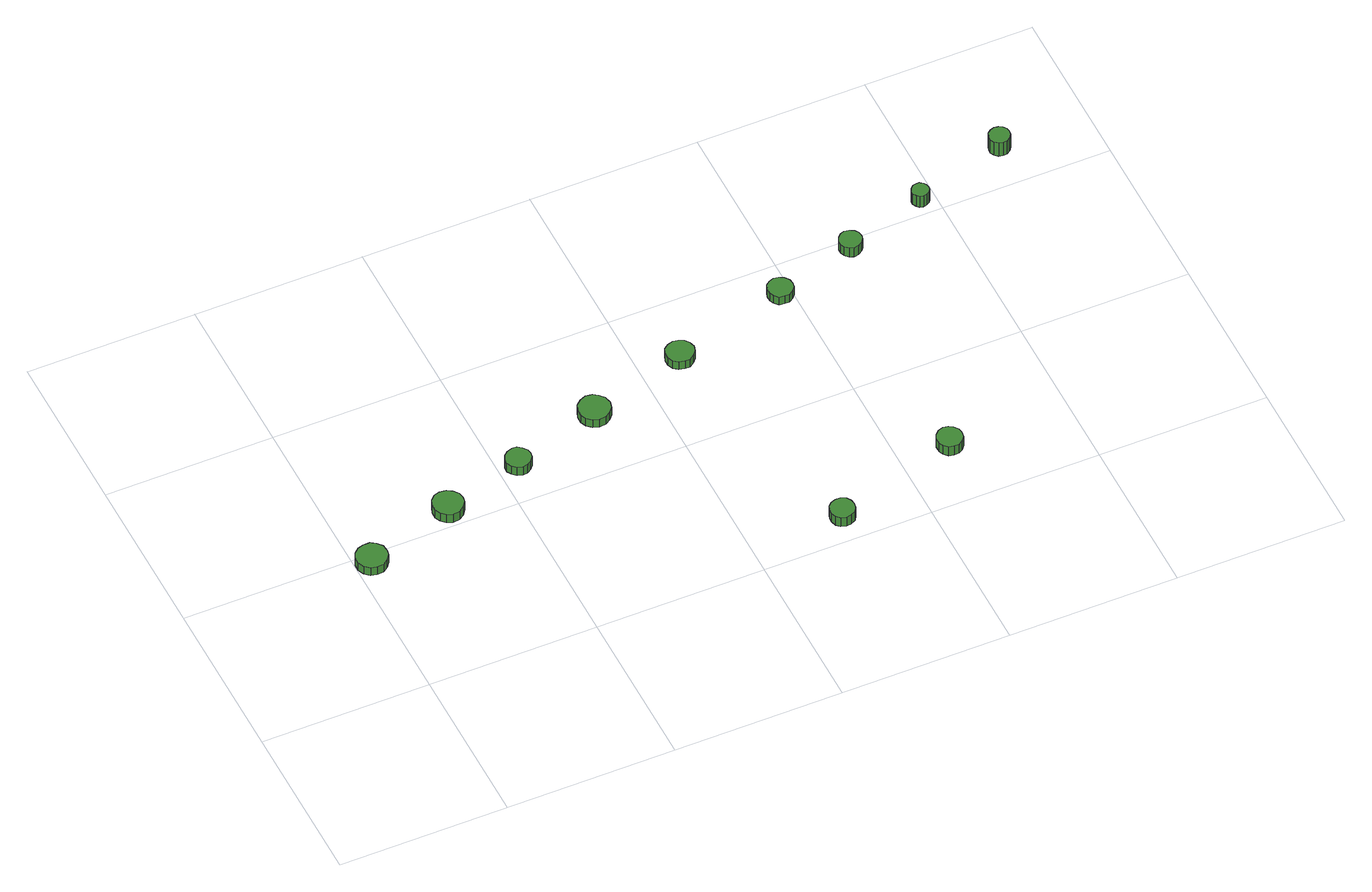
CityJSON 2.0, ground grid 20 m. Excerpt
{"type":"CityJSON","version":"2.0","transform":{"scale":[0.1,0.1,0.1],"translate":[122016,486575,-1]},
"CityObjects":{
"tree1":{"type":"SolitaryVegetationObject","attributes":{"function":"something"},"geometry":[{"type":"MultiSurface","lod":"1","boundaries":[[[0,1,2,3,4,5,6,7,8,9,10,11,12,13,14]],[[15,16,17,18,19,20,21,22,23,24,25,26,27,28,29]],[[0,29,28,1]],[[1,28,27,2]],[[2,27,26,3]],[[3,26,25,4]],[[4,25,24,5]],[[5,24,23,6]],[[6,23,22,7]],[[7,22,21,8]],[[8,21,20,9]],[[9,20,19,10]],[[10,19,18,11]],[[11,18,17,12]],[[12,17,16,13]],[[13,16,15,14]],[[14,15,29,0]]]}]},
"tree2":{"type":"SolitaryVegetationObject","attributes":{"function":"something"},"geometry":[{"type":"MultiSurface","lod":"1","boundaries":[[[30,31,32,33,34,35,36,37,38,39,40,41,42,43,44]],[[45,46,47,48,49,50,51,52,53,54,55,56,57,58,59]],[[30,59,58,31]],[[31,58,57,32]],[[32,57,56,33]],[[33,56,55,34]],[[34,55,54,35]],[[35,54,53,36]],[[36,53,52,37]],[[37,52,51,38]],[[38,51,50,39]],[[39,50,49,40]],[[40,49,48,41]],[[41,48,47,42]],[[42,47,46,43]],[[43,46,45,44]],[[44,45,59,30]]]}]},
"tree3":{"type":"SolitaryVegetationObject","attributes":{"function":"something"},"geometry":[{"type":"MultiSurface","lod":"1","boundaries":[[[60,61,62,63,64,65,66,67,68,69,70,71,72,73,74]],[[75,76,77,78,79,80,81,82,83,84,85,86,87,88,89]],[[60,89,88,61]],[[61,88,87,62]],[[62,87,86,63]],[[63,86,85,64]],[[64,85,84,65]],[[65,84,83,66]],[[66,83,82,67]],[[67,82,81,68]],[[68,81,80,69]],[[69,80,79,70]],[[70,79,78,71]],[[71,78,77,72]],[[72,77,76,73]],[[73,76,75,74]],[[74,75,89,60]]]}]},
"tree4":{"type":"SolitaryVegetationObject","attributes":{"function":"something"}},
"tree5":{"type":"SolitaryVegetationObject","attributes":{"function":"something"},"geometry":[{"type":"MultiSurface","lod":"1","boundaries":[[[90,91,92,93,94,95,96,97,98,99,100,101,102,103,104]],[[105,106,107,108,109,110,111,112,113,114,115,116,117,118,119]],[[90,119,118,91]],[[91,118,117,92]],[[92,117,116,93]],[[93,116,115,94]],[[94,115,114,95]],[[95,114,113,96]],[[96,113,112,97]],[[97,112,111,98]],[[98,111,110,99]],[[99,110,109,100]],[[100,109,108,101]],[[101,108,107,102]],[[102,107,106,103]],[[103,106,105,104]],[[104,105,119,90]]]}]},
"tree6":{"type":"SolitaryVegetationObject","attributes":{"function":"something"},"geometry":[{"type":"MultiSurface","lod":"1","boundaries":[[[120,121,122,123,124,125,126,127,128,129,130,131,132,133,134]],[[135,136,137,138,139,140,141,142,143,144,145,146,147,148,149]],[[120,149,148,121]],[[121,148,147,122]],[[122,147,146,123]],[[123,146,145,124]],[[124,145,144,125]],[[125,144,143,126]],[[126,143,142,127]],[[127,142,141,128]],[[128,141,140,129]],[[129,140,139,130]],[[130,139,138,131]],[[131,138,137,132]],[[132,137,136,133]],[[133,136,135,134]],[[134,135,149,120]]]}]},
"tree7":{"type":"SolitaryVegetationObject","attributes":{"function":"something"},"geometry":[{"type":"MultiSurface","lod":"1","boundaries":[[[150,151,152,153,154,155,156,157,158,159,160,161,162,163,164]],[[165,166,167,168,169,170,171,172,173,174,175,176,177,178,179]],[[150,179,178,151]],[[151,178,177,152]],[[152,177,176,153]],[[153,176,175,154]],[[154,175,174,155]],[[155,174,173,156]],[[156,173,172,157]],[[157,172,171,158]],[[158,171,170,159]],[[159,170,169,160]],[[160,169,168,161]],[[161,168,167,162]],[[162,167,166,163]],[[163,166,165,164]],[[164,165,179,150]]]}]},
"tree8":{"type":"SolitaryVegetationObject","attributes":{"function":"something"}},
"tree9":{"type":"SolitaryVegetationObject","attributes":{"function":"something"},"geometry":[{"type":"MultiSurface","lod":"1","boundaries":[[[180,181,182,183,184,185,186,187,188,189,190,191,192,193,194]],[[195,196,197,198,199,200,201,202,203,204,205,206,207,208,209]],[[180,209,208,181]],[[181,208,207,182]],[[182,207,206,183]],[[183,206,205,184]],[[184,205,204,185]],[[185,204,203,186]],[[186,203,202,187]],[[187,202,201,188]],[[188,201,200,189]],[[189,200,199,190]],[[190,199,198,191]],[[191,198,197,192]],[[192,197,196,193]],[[193,196,195,194]],[[194,195,209,180]]]}]},
"tree10":{"type":"SolitaryVegetationObject","attributes":{"function":"something"},"geometry":[{"type":"MultiSurface","lod":"1","boundaries":[[[210,211,212,213,214,215,216,217,218,219,220,221,222,223,224]],[[225,226,227,228,229,230,231,232,233,234,235,236,237,238,239]],[[210,239,238,211]],[[211,238,237,212]],[[212,237,236,213]],[[213,236,235,214]],[[214,235,234,215]],[[215,234,233,216]],[[216,233,232,217]],[[217,232,231,218]],[[218,231,230,219]],[[219,230,229,220]],[[220,229,228,221]],[[221,228,227,222]],[[222,227,226,223]],[[223,226,225,224]],[[224,225,239,210]]]}]},
"tree11":{"type":"SolitaryVegetationObject","attributes":{"function":"something"},"geometry":[{"type":"MultiSurface","lod":"1","boundaries":[[[240,241,242,243,244,245,246,247,248,249,250,251,252,253,254]],[[255,256,257,258,259,260,261,262,263,264,265,266,267,268,269]],[[240,269,268,241]],[[241,268,267,242]],[[242,267,266,243]],[[243,266,265,244]],[[244,265,264,245]],[[245,264,263,246]],[[246,263,262,247]],[[247,262,261,248]],[[248,261,260,249]],[[249,260,259,250]],[[250,259,258,251]],[[251,258,257,252]],[[252,257,256,253]],[[253,256,255,254]],[[254,255,269,240]]]}]},
"tree12":{"type":"SolitaryVegetationObject","attributes":{"function":"something"}},
"tree13":{"type":"SolitaryVegetationObject","attributes":{"function":"something"},"geometry":[{"type":"MultiSurface","lod":"1","boundaries":[[[270,271,272,273,274,275,276,277,278,279,280,281,282,283,284]],[[285,286,287,288,289,290,291,292,293,294,295,296,297,298,299]],[[270,299,298,271]],[[271,298,297,272]],[[272,297,296,273]],[[273,296,295,274]],[[274,295,294,275]],[[275,294,293,276]],[[276,293,292,277]],[[277,292,291,278]],[[278,291,290,279]],[[279,290,289,280]],[[280,289,288,281]],[[281,288,287,282]],[[282,287,286,283]],[[283,286,285,284]],[[284,285,299,270]]]}]},
"tree14":{"type":"SolitaryVegetationObject","attributes":{"function":"something"}},
"tree15":{"type":"SolitaryVegetationObject","attributes":{"function":"something"}},
"tree16":{"type":"SolitaryVegetationObject","attributes":{"function":"something"},"geometry":[{"type":"MultiSurface","lod":"1","boundaries":[[[300,301,302,303,304,305,306,307,308,309,310,311,312,313,314]],[[315,316,317,318,319,320,321,322,323,324,325,326,327,328,329]],[[300,329,328,301]],[[301,328,327,302]],[[302,327,326,303]],[[303,326,325,304]],[[304,325,324,305]],[[305,324,323,306]],[[306,323,322,307]],[[307,322,321,308]],[[308,321,320,309]],[[309,320,319,310]],[[310,319,318,311]],[[311,318,317,312]],[[312,317,316,313]],[[313,316,315,314]],[[314,315,329,300]]]}]}
},
"vertices":[
[37,187,17],[36,195,17],[31,201,17],[25,205,17],[17,205,17],[10,203,17],[4,198,17],[1,191,17],[1,183,17],[4,176,17],[10,171,17],[17,169,17],[25,170,17],[31,174,17],[36,180,17],[36,180,5],[31,174,5],[25,170,5],[17,169,5],[10,171,5],[4,176,5],[1,183,5],[1,191,5],[4,198,5],[10,203,5],[17,205,5],[25,205,5],[31,201,5],[36,195,5],[37,187,5],
[144,222,18],[143,229,18],[138,235,18],[132,239,18],[124,240,18],[117,238,18],[112,233,18],[109,226,18],[109,218,18],[112,212,18],[117,207,18],[124,204,18],[132,205,18],[138,209,18],[143,215,18],[143,215,5],[138,209,5],[132,205,5],[124,204,5],[117,207,5],[112,212,5],[109,218,5],[109,226,5],[112,233,5],[117,238,5],[124,240,5],[132,239,5],[138,235,5],[143,229,5],[144,222,5],
[238,250,18],[237,256,18],[233,261,18],[228,265,18],[222,265,18],[216,263,18],[211,259,18],[208,253,18],[208,247,18],[211,242,18],[216,237,18],[222,235,18],[228,236,18],[233,239,18],[237,244,18],[237,244,5],[233,239,5],[228,236,5],[222,235,5],[216,237,5],[211,242,5],[208,247,5],[208,253,5],[211,259,5],[216,263,5],[222,265,5],[228,265,5],[233,261,5],[237,256,5],[238,250,5],
[348,283,17],[346,291,17],[341,297,17],[335,301,17],[327,302,17],[320,299,17],[314,294,17],[311,287,17],[311,279,17],[314,272,17],[320,267,17],[327,264,17],[335,265,17],[341,269,17],[346,275,17],[346,275,5],[341,269,5],[335,265,5],[327,264,5],[320,267,5],[314,272,5],[311,279,5],[311,287,5],[314,294,5],[320,299,5],[327,302,5],[335,301,5],[341,297,5],[346,291,5],[348,283,5],
[524,35,18],[523,41,18],[520,46,18],[514,49,18],[508,49,18],[502,47,18],[498,43,18],[496,38,18],[496,32,18],[498,26,18],[502,22,18],[508,20,18],[514,21,18],[520,24,18],[523,29,18],[523,29,4],[520,24,4],[514,21,4],[508,20,4],[502,22,4],[498,26,4],[496,32,4],[496,38,4],[498,43,4],[502,47,4],[508,49,4],[514,49,4],[520,46,4],[523,41,4],[524,35,4],
[465,319,17],[463,326,17],[459,331,17],[453,334,17],[447,335,17],[440,333,17],[435,329,17],[432,322,17],[432,316,17],[435,309,17],[440,305,17],[447,303,17],[453,303,17],[459,307,17],[463,312,17],[463,312,5],[459,307,5],[453,303,5],[447,303,5],[440,305,5],[435,309,5],[432,316,5],[432,322,5],[435,329,5],[440,333,5],[447,335,5],[453,334,5],[459,331,5],[463,326,5],[465,319,5],
[674,81,18],[673,87,18],[669,92,18],[664,95,18],[658,96,18],[652,94,18],[647,89,18],[645,84,18],[645,77,18],[647,72,18],[652,67,18],[658,66,18],[664,66,18],[669,69,18],[673,74,18],[673,74,4],[669,69,4],[664,66,4],[658,66,4],[652,67,4],[647,72,4],[645,77,4],[645,84,4],[647,89,4],[652,94,4],[658,96,4],[664,95,4],[669,92,4],[673,87,4],[674,81,4],
[601,358,17],[600,364,17],[596,369,17],[591,372,17],[585,373,17],[579,371,17],[574,367,17],[572,361,17],[572,355,17],[574,350,17],[579,345,17],[585,344,17],[591,344,17],[596,347,17],[600,352,17],[600,352,5],[596,347,5],[591,344,5],[585,344,5],[579,345,5],[574,350,5],[572,355,5],[572,361,5],[574,367,5],[579,371,5],[585,373,5],[591,372,5],[596,369,5],[600,364,5],[601,358,5],
[697,387,20],[696,393,20],[693,397,20],[688,400,20],[682,401,20],[677,399,20],[673,395,20],[671,390,20],[671,385,20],[673,380,20],[677,376,20],[682,374,20],[688,375,20],[693,378,20],[696,382,20],[696,382,6],[693,378,6],[688,375,6],[682,374,6],[677,376,6],[673,380,6],[671,385,6],[671,390,6],[673,395,6],[677,399,6],[682,401,6],[688,400,6],[693,397,6],[696,393,6],[697,387,6],
[792,419,23],[791,423,23],[789,426,23],[785,429,23],[781,429,23],[777,428,23],[774,425,23],[772,421,23],[772,417,23],[774,413,23],[777,410,23],[781,409,23],[785,410,23],[789,412,23],[791,415,23],[791,415,6],[789,412,6],[785,410,6],[781,409,6],[777,410,6],[774,413,6],[772,417,6],[772,421,6],[774,425,6],[777,428,6],[781,429,6],[785,429,6],[789,426,6],[791,423,6],[792,419,6],
[904,453,27],[903,458,27],[900,462,27],[896,464,27],[891,465,27],[886,463,27],[882,460,27],[880,455,27],[880,450,27],[882,446,27],[886,442,27],[891,441,27],[896,441,27],[900,444,27],[903,448,27],[903,448,6],[900,444,6],[896,441,6],[891,441,6],[886,442,6],[882,446,6],[880,450,6],[880,455,6],[882,460,6],[886,463,6],[891,465,6],[896,464,6],[900,462,6],[903,458,6],[904,453,6]
]}
